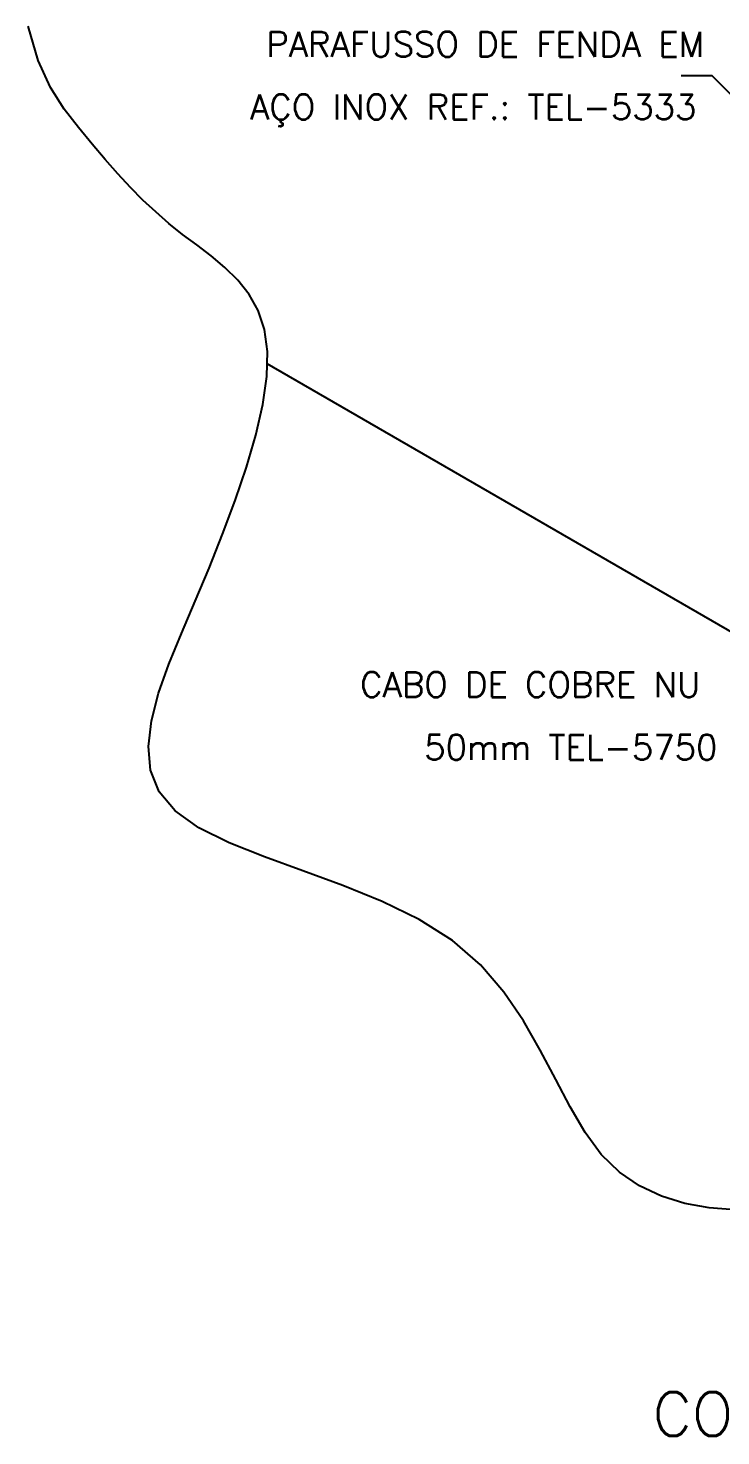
# Model space of a CAD drawing. Header units: millimetres. Extents: x -5087.1 to -5069.7, y -4777 to -4753.4.
# Drawn here: x -5086.18 to -5080.63, y -4776.16 to -4764.9 of the extents above; entities that cross this region are included whole.
import ezdxf
from ezdxf.enums import TextEntityAlignment as Align

# ---------------------------------------------------------------- set-up
doc = ezdxf.new("R2010")
doc.units = ezdxf.units.MM
doc.header["$LTSCALE"] = 10
doc.layers.add('Termotécnica', color=7, linetype='Continuous')
doc.styles.add('r140', font='romans.shx')
doc.styles.add('r80', font='romans.shx')

msp = doc.modelspace()

# ---------------------------------------------------------------- linework, layer by layer
at = {"layer": 'Termotécnica', "color": 2}
for p, q in [((-5080.7, -4765.286), (-5080.95, -4765.286)), ((-5079.164, -4766.822), (-5080.7, -4765.286))]:
    msp.add_line(p, q, dxfattribs=at)
at = {"layer": 'Termotécnica', "color": 3}
msp.add_line((-5080.528, -4769.746), (-5084.263, -4767.59), dxfattribs=at)
at = {"layer": 'Termotécnica', "color": 1}
msp.add_lwpolyline([(-5080.522, -4774.357), (-5080.724, -4774.34), (-5080.92, -4774.305), (-5081.106, -4774.248), (-5081.282, -4774.166), (-5081.444, -4774.055), (-5081.59, -4773.913), (-5081.719, -4773.737), (-5081.838, -4773.534), (-5081.954, -4773.313), (-5082.077, -4773.08), (-5082.212, -4772.845), (-5082.37, -4772.615), (-5082.556, -4772.398), (-5082.781, -4772.203), (-5083.047, -4772.035), (-5083.344, -4771.89), (-5083.659, -4771.762), (-5083.977, -4771.646), (-5084.284, -4771.534), (-5084.567, -4771.42), (-5084.81, -4771.3), (-5085.001, -4771.165), (-5085.128, -4771.012), (-5085.197, -4770.84), (-5085.215, -4770.65), (-5085.191, -4770.445), (-5085.134, -4770.225), (-5085.05, -4769.991), (-5084.949, -4769.746), (-5084.839, -4769.489), (-5084.728, -4769.223), (-5084.62, -4768.953), (-5084.519, -4768.682), (-5084.429, -4768.416), (-5084.354, -4768.159), (-5084.299, -4767.916), (-5084.266, -4767.691), (-5084.261, -4767.49), (-5084.285, -4767.315), (-5084.336, -4767.164), (-5084.409, -4767.034), (-5084.499, -4766.92), (-5084.602, -4766.819), (-5084.713, -4766.726), (-5084.828, -4766.639), (-5084.941, -4766.554), (-5085.051, -4766.466), (-5085.155, -4766.375), (-5085.258, -4766.28), (-5085.358, -4766.179), (-5085.459, -4766.071), (-5085.561, -4765.956), (-5085.666, -4765.832), (-5085.775, -4765.699), (-5085.888, -4765.552), (-5085.999, -4765.379), (-5086.098, -4765.164), (-5086.177, -4764.89)], dxfattribs=at)

# ---------------------------------------------------------------- texts
at = {"layer": 'Termotécnica', "color": 2, "style": 'r80'}
for s, p in [('PARAFUSSO DE FENDA EM ', (-5080.628, -4765.133)), ('AÇO INOX REF.: TEL-5333', (-5080.827, -4765.635))]:
    msp.add_text(s, height=0.2, dxfattribs=at).set_placement(p, align=Align.RIGHT)
for s, p in [('CABO DE COBRE NU', (-5083.52, -4770.255)), ('50mm TEL-5750', (-5083.007, -4770.757))]:
    msp.add_text(s, height=0.2, dxfattribs=at).set_placement(p)
at = {"layer": 'Termotécnica', "color": 5, "style": 'r140'}
msp.add_text('CONEXÃO DA DESCIDA EM BARRA CHATA', height=0.35, dxfattribs=at).set_placement((-5076.468, -4776.27), align=Align.BOTTOM_CENTER)

doc.saveas('drawing.dxf')
